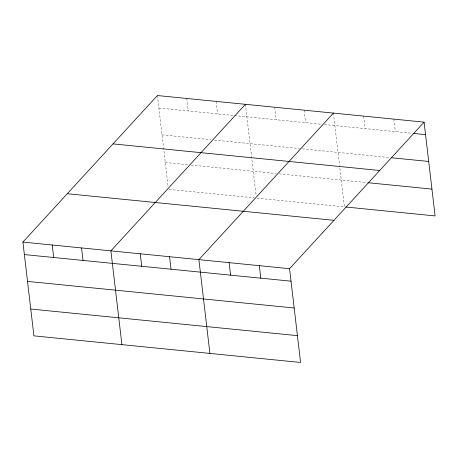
<?xml version="1.0" encoding="UTF-8"?>
<svg xmlns="http://www.w3.org/2000/svg" width="458" height="458" viewBox="0 0 458 458"><rect width="100%" height="100%" fill="white"/><g stroke="black" fill="none" stroke-linecap="round" stroke-linejoin="round"><path stroke-width="0.34" stroke-dasharray="2.29 1.72" d="M158.892 108.025L233.62 115.485M234.319 115.553L321.619 124.267M324.413 124.547L412.2 133.307M162.046 134.852L210.932 139.73M214.424 140.079L299.629 148.581M302.423 148.861L390.05 157.604M165.292 162.487L188.335 164.788M191.129 165.069L276.334 173.571M279.128 173.851L367.287 182.645M169.139 189.383L254.345 197.885M257.138 198.165L344.439 206.873L339.618 165.882M393.863 119.132L395.328 131.623M363.641 116.114L365.106 128.606M333.418 113.097L339.538 165.172M304.089 110.172L305.555 122.664M274.754 107.241L276.22 119.738M245.425 104.315L256.188 195.978M216.09 101.39L217.556 113.882M186.755 98.459L188.227 110.956M157.426 95.533L168.109 186.486"/><path stroke-width="0.69" d="M424.085 122.143L289.559 268.691L300.574 362.467L33.915 335.857L22.9 242.076L157.426 95.533L424.085 122.143L435.1 215.924L345.842 207.016M245.425 104.315L110.899 250.858L121.914 344.639M333.418 113.097L198.892 259.64L209.913 353.421M413.603 133.45L425.551 134.641M391.453 157.747L428.705 161.462M113.034 143.892L379.688 170.502M367.992 182.719L431.951 189.102M67.292 193.717L333.951 220.327M22.9 242.076L289.559 268.691M24.366 254.574L291.025 281.183M27.52 281.395L294.179 308.005M30.766 309.03L297.425 335.645M259.337 265.674L260.802 278.166M229.114 262.657L230.586 275.149M169.563 256.715L171.029 269.207M140.228 253.784L141.699 266.281M81.564 247.933L83.035 260.425M52.235 245.001L53.7 257.499"/></g></svg>
